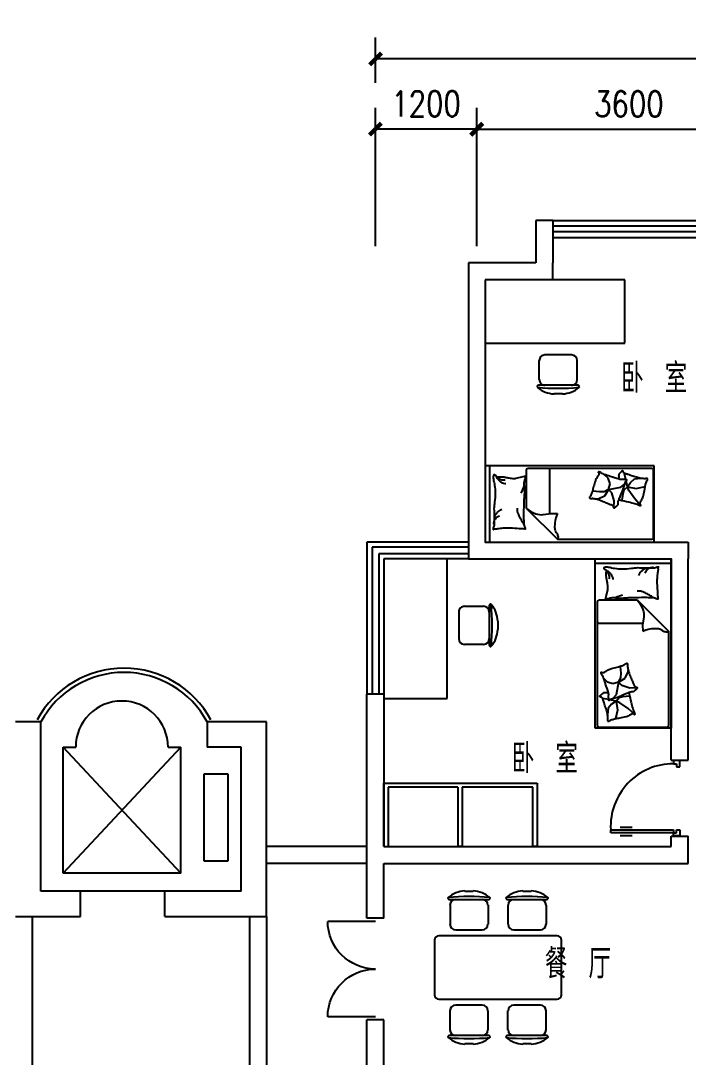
# Model space of a CAD drawing. Header units: millimetres. Extents: x 964 to 43707, y 588 to 33751.
# Drawn here: x 20913 to 28813, y 21447 to 33704 of the extents above; entities that cross this region are included whole.
import ezdxf
from ezdxf.enums import TextEntityAlignment as Align

# ---------------------------------------------------------------- set-up
doc = ezdxf.new("R2010")
doc.units = ezdxf.units.MM
for name, color, linetype in [('1', 7, 'Continuous'), ('AXIS', 3, 'Continuous'), ('FACE1', 4, 'Continuous'), ('PUB_TITLE', 4, 'Continuous'), ('PUB_WINDW', 7, 'Continuous'), ('WALL', 255, 'Continuous'), ('WALL1', 2, 'Continuous'), ('WINDOW', 2, 'Continuous'), ('WINDOW_TEXT', 7, 'Continuous')]:
    doc.layers.add(name, color=color, linetype=linetype)
doc.styles.add('_XY', font='txt.shx', dxfattribs={"width": 0.8, "bigfont": 'XY.shx'})
doc.styles.add('DIM_FONT', font='SIMPLEX', dxfattribs={"width": 0.8})
doc.styles.add('SIMPLEX', font='SIMPLEX.SHX')
doc.styles.get("Standard").update_dxf_attribs({"font": 'arial.ttf'})
doc.dimstyles.new('NORMAL', dxfattribs={"dimscale": 2, "dimtxt": 300, "dimasz": 1, "dimexe": 250, "dimexo": 300, "dimgap": 0.09, "dimtad": 1, "dimtoh": 1, "dimdec": 0, "dimzin": 0, "dimdsep": 46, "dimtxsty": 'DIM_FONT', "dimcen": 0.09, "dimadec": 0, "dimazin": 0, "dimtfac": 1, "dimtdec": 0, "dimtix": 1, "dimtofl": 0, "dimtmove": 2, "dimatfit": 3, "dimfxl": 1, "dimtolj": 1, "dimtzin": 0, "dimarcsym": 0})

# ---------------------------------------------------------------- blocks, each defined once
blk = doc.blocks.new('A$C75BA48BB')
at = {"layer": '1'}
for p, q in [((556, 1247), (1016, 1247)), ((736, 1347), (835, 1347)), ((561, 1180), (561, 955)), ((1011, 1180), (1011, 955)), ((628, 887), (943, 887)), ((1650, 750), (0, 750)), ((0, 750), (0, 0)), ((1650, 0), (1650, 750)), ((0, 0), (1650, 0))]:
    blk.add_line(p, q, dxfattribs=at)
for centre, radius, start, end in [((546, 1263), 10, 130.7265, 202.67), ((556, 1267), 20, 202.67, 270), ((746, 1032), 316, 91.7651, 130.7265), ((786, -1431), 2713, 84.8023, 95.1977), ((628, 1180), 67.5, 90, 180), ((826, 1032), 316, 49.2735, 88.2349), ((943, 1180), 67.5, 0, 90), ((1016, 1267), 20, 270, 337.33), ((1025, 1263), 10, 337.33, 49.2735), ((628, 955), 67.5, 180, 270), ((943, 955), 67.5, 270, 0)]:
    blk.add_arc(centre, radius, start, end, dxfattribs=at)
at = {"layer": '1', "width": 0.8, "flags": 9}
for tag in ['YSIZE', 'XSIZE']:
    blk.add_attdef(tag, (1647, 0), '', height=0.5, dxfattribs=at)
blk = doc.blocks.new('M_C25MYD')
for p, q in [((-389, 921), (-290, 921)), ((298, 921), (397, 921)), ((-569, 821), (-109, 821)), ((-564, 754), (-564, 529)), ((-114, 754), (-114, 529)), ((117, 821), (577, 821)), ((122, 754), (122, 529)), ((572, 754), (572, 529)), ((704, 392), (-696, 392)), ((-497, 461), (-182, 461)), ((190, 461), (505, 461)), ((-746, 342), (-746, -308)), ((754, -308), (754, 342)), ((-696, -358), (704, -358)), ((-182, -427), (-497, -427)), ((505, -427), (190, -427)), ((-564, -720), (-564, -495)), ((-114, -720), (-114, -495)), ((122, -720), (122, -495)), ((572, -720), (572, -495)), ((-109, -787), (-569, -787)), ((577, -787), (117, -787)), ((-290, -887), (-389, -887)), ((397, -887), (298, -887))]:
    blk.add_line(p, q)
for centre, radius, start, end in [((-379, 606), 316, 91.7651, 130.7265), ((-300, 606), 316, 49.2735, 88.2349), ((307, 606), 316, 91.7651, 130.7265), ((387, 606), 316, 49.2735, 88.2349), ((-579, 837), 10, 130.7265, 202.67), ((-569, 841), 20, 202.67, 270), ((-339, -1857), 2713, 84.8023, 95.1977), ((-497, 754), 67.5, 90, 180), ((-182, 754), 67.5, 0, 90), ((-109, 841), 20, 270, 337.33), ((-100, 837), 10, 337.33, 49.2735), ((108, 837), 10, 130.7265, 202.67), ((117, 841), 20, 202.67, 270), ((347, -1857), 2713, 84.8023, 95.1977), ((190, 754), 67.5, 90, 180), ((505, 754), 67.5, 0, 90), ((577, 841), 20, 270, 337.33), ((587, 837), 10, 337.33, 49.2735), ((-497, 529), 67.5, 180, 270), ((-182, 529), 67.5, 270, 0), ((190, 529), 67.5, 180, 270), ((505, 529), 67.5, 270, 0), ((-696, 342), 50, 90, 180), ((704, 342), 50, 0, 90), ((-696, -308), 50, 180, 270), ((704, -308), 50, 270, 0), ((-497, -495), 67.5, 90, 180), ((-182, -495), 67.5, 0, 90), ((190, -495), 67.5, 90, 180), ((505, -495), 67.5, 0, 90), ((-497, -720), 67.5, 180, 270), ((-182, -720), 67.5, 270, 0), ((190, -720), 67.5, 180, 270), ((505, -720), 67.5, 270, 0), ((-579, -803), 10, 157.33, 229.2735), ((-569, -807), 20, 90, 157.33), ((-379, -572), 316, 229.2735, 268.2349), ((-339, 1890), 2713, 264.8023, 275.1977), ((-300, -572), 316, 271.7651, 310.7265), ((-109, -807), 20, 22.67, 90), ((-100, -803), 10, 310.7265, 22.67), ((108, -803), 10, 157.33, 229.2735), ((117, -807), 20, 90, 157.33), ((307, -572), 316, 229.2735, 268.2349), ((347, 1890), 2713, 264.8023, 275.1977), ((387, -572), 316, 271.7651, 310.7265), ((577, -807), 20, 22.67, 90), ((587, -803), 10, 310.7265, 22.67)]:
    blk.add_arc(centre, radius, start, end)
at = {"width": 0.8, "flags": 9}
for tag in ['XSIZE', 'YSIZE']:
    blk.add_attdef(tag, (0, 0), '', height=0.5, dxfattribs=at)
blk = doc.blocks.new('M_C55HKH')
for p, q in [((0, -52), (900, -52)), ((503, -489), (46, -489)), ((503, -489), (872, -858)), ((26, -509), (26, -1968)), ((46, -761), (564, -761)), ((872, -1968), (872, -858)), ((299, -1273), (295, -1270)), ((307, -1352), (299, -1273)), ((357, -1410), (393, -1337)), ((393, -1337), (392, -1318)), ((146, -1456), (100, -1409)), ((211, -1478), (146, -1456)), ((278, -1459), (211, -1478)), ((278, -1459), (251, -1606)), ((278, -1459), (305, -1407)), ((278, -1459), (357, -1410)), ((317, -1498), (278, -1459)), ((305, -1407), (307, -1352)), ((412, -1527), (317, -1498)), ((495, -1523), (412, -1527)), ((163, -1664), (89, -1649)), ((249, -1682), (175, -1667)), ((249, -1682), (196, -1718)), ((219, -1643), (211, -1652)), ((251, -1606), (219, -1643)), ((249, -1682), (286, -1639)), ((249, -1682), (266, -1787)), ((292, -1700), (249, -1682)), ((286, -1639), (333, -1628)), ((391, -1769), (292, -1700)), ((333, -1628), (405, -1618)), ((154, -1766), (147, -1841)), ((196, -1718), (154, -1766)), ((266, -1787), (243, -1892)), ((469, -1839), (391, -1769)), ((46, -1988), (852, -1988))]:
    blk.add_line(p, q)
blk.add_lwpolyline([(0, -2000), (0, 0), (900, 0), (900, -2000)], close=True)
for points in [[(135, -134, -0.263368), (107, -115, -0.494818), (116, -96, -0.049225), (134, -94, -0.036831), (158, -96, -0.031893), (196, -104, 0.035782), (230, -111, 0.032941), (319, -117, 0.026564), (430, -111, 0.017905), (468, -106, -0.033397), (488, -104, -0.03204), (525, -104, 0.018442), (590, -107, 0.010837), (654, -107, 0.014624), (702, -104, 0.111249), (725, -96, -0.153708), (742, -92, -0.076444), (749, -94, -0.215512), (751, -96, -0.585858), (748, -99, 0.363489), (744, -102, 0.191716), (743, -113, -0.129675), (745, -130, -0.01735), (742, -147, 0.019326), (740, -162, 0.018818), (733, -230, 0.021828), (732, -289, 0.006204), (734, -323, 0.001963), (740, -430, 0.028341), (744, -466, -0.117014), (744, -475, -0.36606), (742, -476, -0.03973), (728, -473, -0.048309), (715, -468, 0.062981), (704, -464, 0.04058), (681, -461, 0.014345), (614, -458, 0.005484), (488, -459, 0.007153), (392, -462, 0.008762), (350, -465, -0.008153), (304, -468, -0.06251), (247, -463, 0.078669), (201, -461, 0.047825), (179, -466, -0.034494), (148, -473, -0.023571), (123, -476, -0.510228), (122, -475), (129, -445), (150, -363, 0.073041), (152, -343, 0.023305), (146, -282, 0.018299), (142, -259, -0.01097), (135, -221, -0.042281), (132, -187, -0.027201), (135, -133)], [(609, -107, 0.027842), (585, -118, 0.048685), (573, -126, 0.023666), (545, -150, 0.031223), (526, -171, 0.046801), (521, -179, 0.023191), (513, -196)], [(691, -102, 0.088153), (656, -105, 0.088153), (625, -120, 0.077547), (604, -142, 0.077547), (590, -169)], [(133, -150, -0.05369), (148, -163, -0.070312), (156, -175, -0.015448), (159, -183, -0.013244), (163, -194, -0.082127), (166, -212, -0.064164), (163, -235)], [(135, -134, -0.077379), (170, -159, -0.077379), (195, -194, -0.047525), (205, -218, -0.047525), (210, -244)], [(225, -460, 0.009729), (253, -451, 0.009729), (280, -441, 0.007971), (301, -432, 0.007971), (323, -423)], [(695, -462, 0.016108), (656, -436, 0.024599), (629, -421, 0.009477), (580, -397, 0.015937), (550, -385, 0.072521), (534, -381, 0.033339), (498, -381)], [(503, -489, -0.085272), (566, -599, -0.124044), (575, -686), (562, -782), (563, -854)], [(563, -854, -0.027362), (602, -838, -0.040834), (629, -830, -0.038441), (717, -821, -0.076528), (761, -826, -0.103649), (788, -840, 0.093398), (818, -857, 0.072727), (841, -861, 0.052315), (872, -858)], [(400, -1581, 0.025626), (402, -1591, 0.0108), (426, -1697, 0.00456), (445, -1769, 0.01125), (454, -1797, 0.069394), (462, -1813, -0.079756), (468, -1827, -0.106399), (469, -1839, -0.328642), (466, -1842, -0.299547), (461, -1840, 0.189917), (454, -1835, 0.033518), (446, -1833, 0.075627), (442, -1833, 0.053489), (436, -1835, 0.017838), (418, -1843, 0.038394), (397, -1855, -0.059529), (384, -1862, -0.035943), (362, -1869, -0.011245), (291, -1884, -0.006203), (259, -1889, 0.010783), (241, -1893, 0.019485), (230, -1895, 0.005062), (188, -1908, 0.101392), (167, -1919, -0.223768), (156, -1922, -0.25558), (153, -1920, -0.081563), (150, -1907, -0.071805), (151, -1893, 0.069985), (152, -1879, 0.03546), (145, -1831, 0.029432), (130, -1774, 0.001554), (121, -1746, -0.00152), (112, -1718, -0.004735), (102, -1689, 0.00382), (91, -1653, 0.296001), (66, -1634, -0.649774), (61, -1616, -0.02319), (65, -1613, 0.0288), (68, -1610, 0.005727), (73, -1605, -0.004358), (80, -1599, -0.027528), (94, -1586, -0.046214), (104, -1580, -0.194121), (117, -1579, 0.133719), (137, -1580, 0.005779), (155, -1575, 0.008882)]]:
    blk.add_lwpolyline(points, format="xyb")
blk.add_lwpolyline([(345, -1251, 0.101392), (366, -1238, -0.223768), (377, -1234, -0.25558), (380, -1236, -0.081563), (384, -1249, -0.071805), (384, -1263, 0.069985), (384, -1277, 0.03546), (394, -1324, 0.029432), (414, -1380, 0.001554), (425, -1407, -0.00152), (437, -1434, -0.004735), (448, -1462, 0.00382), (462, -1497, 0.296001), (488, -1515, -0.649774), (495, -1532, -0.02319), (491, -1536, 0.0288), (488, -1539, 0.005727), (484, -1544, -0.004358), (478, -1551, -0.027528), (464, -1564, -0.046214), (455, -1571, -0.194121), (442, -1573, 0.133719), (422, -1574, 0.011505), (387, -1586, 0.008882), (343, -1604, 0.012426), (286, -1629, -0.033612), (264, -1637), (218, -1652), (182, -1663, 0.224341), (170, -1674, -0.722772), (163, -1673, -0.103513), (163, -1670, 0.053465), (163, -1664, 0.030109), (161, -1646, -0.031436), (159, -1628, -0.05324), (160, -1616, 0.05518), (161, -1604, 0.056271), (157, -1583, 0.0108), (124, -1480, 0.00456), (100, -1409, 0.01125), (89, -1381, 0.069394), (80, -1366, -0.079756), (73, -1353, -0.106399), (71, -1341, -0.328642), (74, -1338, -0.299547), (79, -1340, 0.189917), (86, -1344, 0.033518), (94, -1345, 0.075627), (98, -1345, 0.053489), (104, -1343, 0.017838), (122, -1333, 0.038394), (141, -1319, -0.059529), (154, -1311, -0.035943), (175, -1303, -0.011245), (245, -1283, -0.006203), (276, -1275, 0.010783), (295, -1270, 0.019485), (305, -1266, 0.005062)], format="xyb", close=True)
for centre, start, end in [((46, -509), 90, 180), ((46, -741), 180, 270), ((46, -1968), 180, 270), ((852, -1968), 270, 0)]:
    blk.add_arc(centre, 20, start, end)
at = {"style": 'DIM_FONT', "width": 0.8, "flags": 9}
for tag in ['XSIZE', 'YSIZE']:
    blk.add_attdef(tag, (0, 0), '', height=0.5, dxfattribs=at)
blk = doc.blocks.new('A$C5F09389E')
at = {"layer": '1'}
for p, q in [((0, 750), (1815, 750)), ((0, 0), (0, 750)), ((1815, 750), (1815, 0)), ((50, 700), (50, 0)), ((876, 700), (50, 700)), ((876, 700), (876, 0)), ((1765, 700), (926, 700)), ((926, 700), (926, 0)), ((1765, 0), (1765, 700)), ((0, 0), (50, 0)), ((50, 0), (876, 0)), ((926, 0), (876, 0)), ((926, 0), (1765, 0)), ((1815, 0), (1765, 0))]:
    blk.add_line(p, q, dxfattribs=at)
at = {"layer": '1', "width": 0.8, "flags": 9}
for tag in ['YSIZE', 'XSIZE']:
    blk.add_attdef(tag, (901, 750), '', height=0.5, dxfattribs=at)
blk = doc.blocks.new('M_A23MCU')
for p, q in [((-0.454, 0.081), (-0.454, 0.905)), ((-0.454, 0.905), (-0.413, 0.905)), ((-0.413, 0.905), (-0.413, 0.081)), ((-0.489, 0.782), (-0.489, 0.624)), ((-0.378, 0.782), (-0.378, 0.624)), ((-0.495, -0.002), (-0.495, 0.081)), ((-0.495, 0.081), (-0.454, 0.081)), ((-0.413, 0.081), (-0.454, 0.081)), ((-0.454, 0.081), (-0.454, 0.039)), ((-0.454, 0.039), (-0.413, 0.039)), ((-0.413, 0.039), (-0.413, -0.002)), ((0.412, 0.039), (0.412, -0.002)), ((0.453, 0.039), (0.412, 0.039)), ((0.453, 0.081), (0.453, 0.039)), ((0.494, 0.081), (0.453, 0.081)), ((0.494, -0.002), (0.494, 0.081)), ((-0.413, -0.002), (-0.495, -0.002)), ((-0.495, -0.002), (-0.495, -0.002)), ((0.412, -0.002), (0.494, -0.002)), ((0.494, -0.002), (0.494, -0.002))]:
    blk.add_line(p, q)
blk.add_arc((-0.372, 0.082), 0.825, 359.9283, 92.866)
blk = doc.blocks.new('_DIMX')
at = {"const_width": 50}
blk.add_lwpolyline([(-70, -70), (70, 70)], dxfattribs=at)
blk = doc.blocks.new('*D68')
at = {"color": 0, "linetype": 'ByBlock', "transparency": 16777216}
for p, q in [((428511, 123505), (428511, 124039)), ((437509, 123505), (437509, 124039)), ((437508, 123789), (428512, 123789))]:
    blk.add_line(p, q, dxfattribs=at)
at = {"layer": 'DEFPOINTS', "color": 0, "linetype": 'ByBlock', "transparency": 16777216}
for p in [(428511, 123789), (428511, 123205), (437509, 123205)]:
    blk.add_point(p, dxfattribs=at)
at = {"color": 0, "linetype": 'ByBlock', "transparency": 16777216}
for p, rotation in [((428511, 123789), 179.9999999999411), ((437509, 123789), 359.9999999999411)]:
    blk.add_blockref('_DIMX', p, dxfattribs=dict(at, rotation=rotation))
at = {"color": 7, "linetype": 'ByBlock', "transparency": 16777216, "insert": (433010, 124089), "char_height": 300, "attachment_point": 5, "style": '_XY'}
blk.add_mtext('\\A1;10500', dxfattribs=at)
blk = doc.blocks.new('*D69')
at = {"color": 0, "linetype": 'ByBlock', "transparency": 16777216}
for p, q in [((429709, 121575), (429709, 123205)), ((433309, 121575), (433309, 123205)), ((429710, 122955), (433308, 122955))]:
    blk.add_line(p, q, dxfattribs=at)
at = {"layer": 'DEFPOINTS', "color": 0, "linetype": 'ByBlock', "transparency": 16777216}
for p in [(433309, 122955), (429709, 121275), (433309, 121275)]:
    blk.add_point(p, dxfattribs=at)
at = {"color": 0, "linetype": 'ByBlock', "transparency": 16777216, "rotation": 180}
blk.add_blockref('_DIMX', (429709, 122955), dxfattribs=at)
at = {"color": 0, "linetype": 'ByBlock', "transparency": 16777216}
blk.add_blockref('_DIMX', (433309, 122955), dxfattribs=at)
at = {"color": 7, "linetype": 'ByBlock', "transparency": 16777216, "insert": (431509, 123255), "char_height": 300, "attachment_point": 5, "style": '_XY'}
blk.add_mtext('\\A1;3600', dxfattribs=at)
blk = doc.blocks.new('_WBLK')
for p, q in [((-0.5, 0.5), (0.5, 0.5)), ((0.5, 0.1667), (-0.5, 0.1667)), ((0.5, -0.1667), (-0.5, -0.1667)), ((-0.5, -0.5), (0.5, -0.5))]:
    blk.add_line(p, q)
at = {"style": 'SIMPLEX', "flags": 9}
blk.add_attdef('A', text='', height=1, dxfattribs=at).set_placement((0, 1.5), align=Align.MIDDLE)
blk = doc.blocks.new('*D70')
at = {"color": 0, "linetype": 'ByBlock', "transparency": 16777216}
for p, q in [((428509, 121575), (428509, 123208)), ((429709, 121575), (429709, 123208)), ((429708, 122958), (428510, 122958))]:
    blk.add_line(p, q, dxfattribs=at)
at = {"layer": 'DEFPOINTS', "color": 0, "linetype": 'ByBlock', "transparency": 16777216}
for p in [(428509, 122958), (428509, 121275), (429709, 121275)]:
    blk.add_point(p, dxfattribs=at)
at = {"color": 0, "linetype": 'ByBlock', "transparency": 16777216, "rotation": 180}
blk.add_blockref('_DIMX', (428509, 122958), dxfattribs=at)
at = {"color": 0, "linetype": 'ByBlock', "transparency": 16777216}
blk.add_blockref('_DIMX', (429709, 122958), dxfattribs=at)
at = {"color": 7, "linetype": 'ByBlock', "transparency": 16777216, "insert": (429109, 123258), "char_height": 300, "attachment_point": 5, "style": '_XY'}
blk.add_mtext('\\A1;1200', dxfattribs=at)
blk = doc.blocks.new('_DBLK1')
for p, q in [((-0.47, 0), (-0.47, -0.47)), ((0.47, 0), (0.47, -0.47))]:
    blk.add_line(p, q)
for centre, start, end in [((-0.47, 0), 270, 0), ((0.47, 0), 180, 270)]:
    blk.add_arc(centre, 0.47, start, end)
at = {"layer": 'WINDOW_TEXT', "style": 'SIMPLEX', "flags": 9}
blk.add_attdef('A', text='', height=1, dxfattribs=at).set_placement((0, 1.5), align=Align.MIDDLE)
blk = doc.blocks.new('1T4F69')
at = {"layer": 'FACE1', "linetype": 'Continuous'}
for p, q in [((20559.4, -9191.4), (20709.4, -9191.4)), ((21952.2, -10680.5), (20559.4, -9191.4)), ((20559.4, -10680.5), (21952.2, -9191.4)), ((20559.4, -10680.5), (20559.4, -9191.4)), ((21802.2, -9191.4), (21952.2, -9191.4)), ((21952.2, -10680.5), (21952.2, -9191.4)), ((22224.4, -9511.6), (22224.4, -10536.4)), ((22512.5, -9511.6), (22224.4, -9511.6)), ((22512.5, -10536.4), (22512.5, -9511.6)), ((22224.4, -10536.4), (22512.5, -10536.4)), ((21952.2, -10680.5), (20559.4, -10680.5)), ((21766.2, -10892.5), (20766.2, -10892.5))]:
    blk.add_line(p, q, dxfattribs=at)
for centre, radius, start, end in [((21281.2, -9427.5), 1170.9, 28.51068, 151.48932), ((21281.2, -9427.5), 1120.9, 28.51068, 151.48932), ((21255.8, -9191.4), 546.4, 360, 180)]:
    blk.add_arc(centre, radius, start, end, dxfattribs=at)
at = {"layer": 'WALL'}
for p, q in [((26155.9, -2964.8), (26155.9, -3464.8)), ((26355.9, -2964.8), (26155.9, -2964.8)), ((26355.9, -2964.8), (26355.9, -3464.8)), ((25355.9, -3464.8), (25355.9, -6964.8)), ((26155.9, -3464.8), (25355.9, -3464.8)), ((26355.9, -3664.8), (26355.9, -3464.8)), ((25555.9, -3664.8), (25555.9, -6764.8)), ((26355.9, -3664.8), (25555.9, -3664.8)), ((25555.9, -6764.8), (27955.9, -6764.8)), ((27955.9, -6764.8), (27955.9, -6964.8)), ((25355.9, -6964.8), (27755.9, -6964.8)), ((27755.9, -9344.8), (27755.9, -6964.8)), ((27955.9, -9344.8), (27955.9, -6964.8)), ((24355.9, -8564.8), (24155.9, -8564.8)), ((24155.9, -11214.8), (24155.9, -8564.8)), ((24355.9, -8564.8), (24355.9, -10364.8)), ((27755.9, -9344.8), (27955.9, -9344.8)), ((27755.9, -10364.8), (27755.9, -10244.8)), ((27755.9, -10244.8), (27955.9, -10244.8)), ((27955.9, -10564.8), (27955.9, -10244.8)), ((24355.9, -10364.8), (27755.9, -10364.8)), ((24355.9, -10564.8), (27955.9, -10564.8)), ((24355.9, -11214.8), (24355.9, -10564.8)), ((20196.2, -11192.5), (20196.2, -15064.8)), ((22766.2, -11192.5), (22766.2, -15064.8)), ((22966.2, -11192.5), (22966.2, -13064.8)), ((24355.9, -11214.8), (24155.9, -11214.8)), ((24155.9, -13064.8), (24155.9, -12414.8)), ((24355.9, -12414.8), (24155.9, -12414.8)), ((24355.9, -13064.8), (24355.9, -12414.8))]:
    blk.add_line(p, q, dxfattribs=at)
at = {"layer": 'WALL1', "linetype": 'Continuous'}
for p, q in [((20296.2, -8892.5), (19996.2, -8892.5)), ((20296.2, -10892.5), (20296.2, -8892.5)), ((22966.2, -8892.5), (22266.2, -8892.5)), ((22266.2, -8892.5), (22266.2, -9192.5)), ((22966.2, -11192.5), (22966.2, -8892.5)), ((22666.2, -9192.5), (22266.2, -9192.5)), ((22666.2, -10892.5), (22666.2, -9192.5)), ((20766.2, -10892.5), (20296.2, -10892.5)), ((20766.2, -11192.5), (20766.2, -10892.5)), ((22666.2, -10892.5), (21766.2, -10892.5)), ((21766.2, -11192.5), (21766.2, -10892.5)), ((19996.2, -11192.5), (20766.2, -11192.5)), ((21766.2, -11192.5), (22966.2, -11192.5))]:
    blk.add_line(p, q, dxfattribs=at)
at = {"layer": 'WINDOW'}
for p, q in [((24155.9, -6764.8), (24155.9, -8564.8)), ((25355.9, -6764.8), (24155.9, -6764.8)), ((24215.9, -6824.8), (24215.9, -8564.8)), ((25355.9, -6824.8), (24215.9, -6824.8)), ((24295.9, -6904.8), (24295.9, -8564.8)), ((25355.9, -6904.8), (24295.9, -6904.8)), ((24355.9, -6964.8), (24355.9, -8564.8)), ((25355.9, -6964.8), (24355.9, -6964.8)), ((24155.9, -10364.8), (22966.2, -10364.8)), ((24155.9, -10564.8), (22966.2, -10564.8))]:
    blk.add_line(p, q, dxfattribs=at)
at = {"layer": '1'}
for p, rotation in [((27205.9, -3664.8), 180), ((24355.9, -6964.8), 270)]:
    blk.add_blockref('A$C75BA48BB', p, dxfattribs=dict(at, rotation=rotation))
at = {"layer": '1', "xscale": -1, "rotation": 90}
blk.add_blockref('M_C55HKH', (25555.9, -5864.8), dxfattribs=at)
at = {"layer": '1'}
for name, p in [('M_C55HKH', (26855.9, -6964.8)), ('A$C5F09389E', (24355.9, -10364.8)), ('M_C25MYD', (25703, -11813.5))]:
    blk.add_blockref(name, p, dxfattribs=at)
at = {"layer": 'WINDOW', "xscale": 1800, "yscale": 200, "zscale": 1800}
blk.add_blockref('_WBLK', (27255.9, -3064.8), dxfattribs=at)
at = {"layer": 'WINDOW', "rotation": 270}
for name, p, xscale, yscale, zscale in [('M_A23MCU', (27855.9, -9794.8), -900, -900, 900), ('_DBLK1', (24255.9, -11814.8), -1200, 1200, 1200)]:
    blk.add_blockref(name, p, dxfattribs=dict(at, xscale=xscale, yscale=yscale, zscale=zscale))
at = {"layer": 'PUB_TITLE', "style": '_XY', "width": 0.8}
for s, p in [('卧 室', (27163.8, -5003)), ('卧 室', (25871.1, -9500.4)), ('餐 厅', (26261.9, -11926.9))]:
    blk.add_text(s, height=350, dxfattribs=at).set_placement(p)
at = {"layer": 'AXIS'}
dim = blk.add_aligned_dim(p1=(33255.9, -1634.4), p2=(24257.9, -1634.4), distance=-583.4, text='10500', dimstyle='NORMAL', override={"dimtxsty": '_XY'}, dxfattribs=at)
dim.commit()
dim.dimension.update_dxf_attribs({"geometry": '*D68', "text_midpoint": (28756.9, -751), "insert": (-404253.1, -124839.7)})
for p2, distance, picture, middle in [((24255.9, -3564.8), -1683.3, '*D70', (24855.9, -1581.5)), ((29055.9, -3564.8), 1680.3, '*D69', (27255.9, -1584.4))]:
    dim = blk.add_aligned_dim(p1=(25455.9, -3564.8), p2=p2, distance=distance, dimstyle='NORMAL', override={"dimtxsty": '_XY'}, dxfattribs=at)
    dim.commit()
    dim.dimension.update_dxf_attribs({"geometry": picture, "text_midpoint": middle, "insert": (-404253.1, -124839.7)})

msp = doc.modelspace()

# ---------------------------------------------------------------- block references
at = {"layer": 'PUB_WINDW'}
msp.add_blockref('1T4F69', (854, 34305), dxfattribs=at)

doc.saveas('drawing.dxf')
